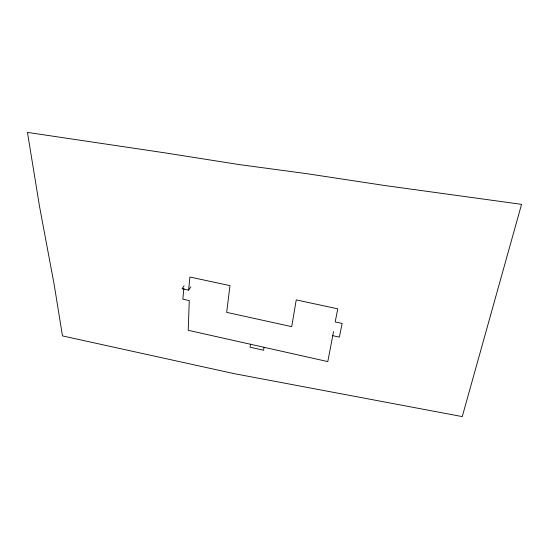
<?xml version="1.0" encoding="UTF-8"?>
<svg xmlns="http://www.w3.org/2000/svg" width="549" height="549" viewBox="0 0 549 549"><rect width="100%" height="100%" fill="white"/><g stroke="black" fill="none" stroke-linecap="round" stroke-linejoin="round"><path stroke-width="0.82" d="M183.874 288.239L182.838 299.184L189.281 300.598L188.204 330.299L327.787 361.592L333.538 331.555M184.114 285.706L182.069 288.699L188.623 290.126L189.899 277.012L229.983 285.638L226.662 312.347L291.704 326.655L296.234 299.898L337.779 308.84L335.185 321.947L342.137 323.457L339.364 337.134L332.481 335.617M250.509 344.154L250.076 347.194L263.609 350.228L264.076 347.188M188.623 290.126L190.819 286.818M521.55 204.338L462.258 416.602L233.984 373.615L62.476 335.906L54.111 284.197L39.494 206.273L27.45 132.398L164.899 152.848L239.213 164.59L305.944 173.553L385.254 185.589L521.55 204.338"/></g></svg>
